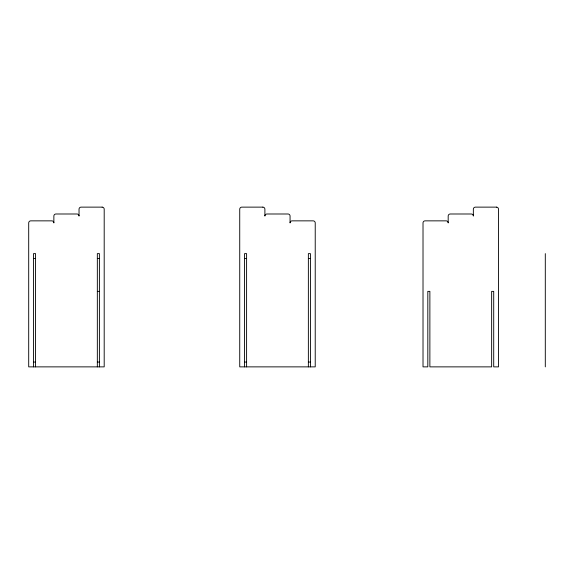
<?xml version="1.0" encoding="UTF-8"?>
<svg xmlns="http://www.w3.org/2000/svg" width="574" height="574" viewBox="0 0 574 574"><rect width="100%" height="100%" fill="white"/><g stroke="black" fill="none" stroke-linecap="round" stroke-linejoin="round"><path stroke-width="0.86" d="M33.507 258.429L35.566 258.429M97.336 258.429L99.395 258.429M244.538 258.429L246.598 258.429M308.367 258.429L310.426 258.429M97.336 291.377L99.395 291.377M33.507 362.065L35.566 362.065M97.336 362.065L99.395 362.065M244.538 362.065L246.598 362.065M308.367 362.065L310.426 362.065M545.3 253.622L545.3 366.872M310.426 366.872L310.426 253.622L308.367 253.622L308.367 366.872M246.598 366.872L246.598 253.622L244.538 253.622L244.538 366.872M99.395 366.872L99.395 253.622L97.336 253.622L97.336 366.872M35.566 366.872L35.566 253.622L33.507 253.622L33.507 366.872M102.136 207.128L81.092 207.128A2.059 2.059 0 0 0 79.033 209.187L79.033 216.054A2.059 2.059 0 0 0 76.973 213.994L55.922 213.994A2.059 2.059 0 0 0 53.863 216.054L53.863 222.913A2.059 2.059 0 0 0 51.804 220.854L30.759 220.854A2.059 2.059 0 0 0 28.7 222.913L28.7 366.872L104.195 366.872L104.195 209.187A2.059 2.059 0 0 0 102.136 207.128M262.842 207.128L241.79 207.128A2.059 2.059 0 0 0 239.731 209.187L239.731 366.872L315.226 366.872L315.226 222.913A2.059 2.059 0 0 0 313.167 220.854L292.123 220.854A2.059 2.059 0 0 0 290.064 222.913L290.064 216.054A2.059 2.059 0 0 0 288.005 213.994L266.953 213.994A2.059 2.059 0 0 0 264.894 216.054L264.894 209.187A2.059 2.059 0 0 0 262.842 207.128M496.453 207.128L475.408 207.128A2.059 2.059 0 0 0 473.349 209.187L473.349 216.054A2.059 2.059 0 0 0 471.29 213.994L450.238 213.994A2.059 2.059 0 0 0 448.179 216.054L448.179 222.913A2.059 2.059 0 0 0 446.12 220.854L425.076 220.854A2.059 2.059 0 0 0 423.016 222.913L423.016 366.872L427.817 366.872L427.817 291.377L429.876 291.377L429.876 366.872L491.645 366.872L491.645 291.377L493.705 291.377L493.705 366.872L498.512 366.872L498.512 209.187A2.059 2.059 0 0 0 496.453 207.128"/></g></svg>
